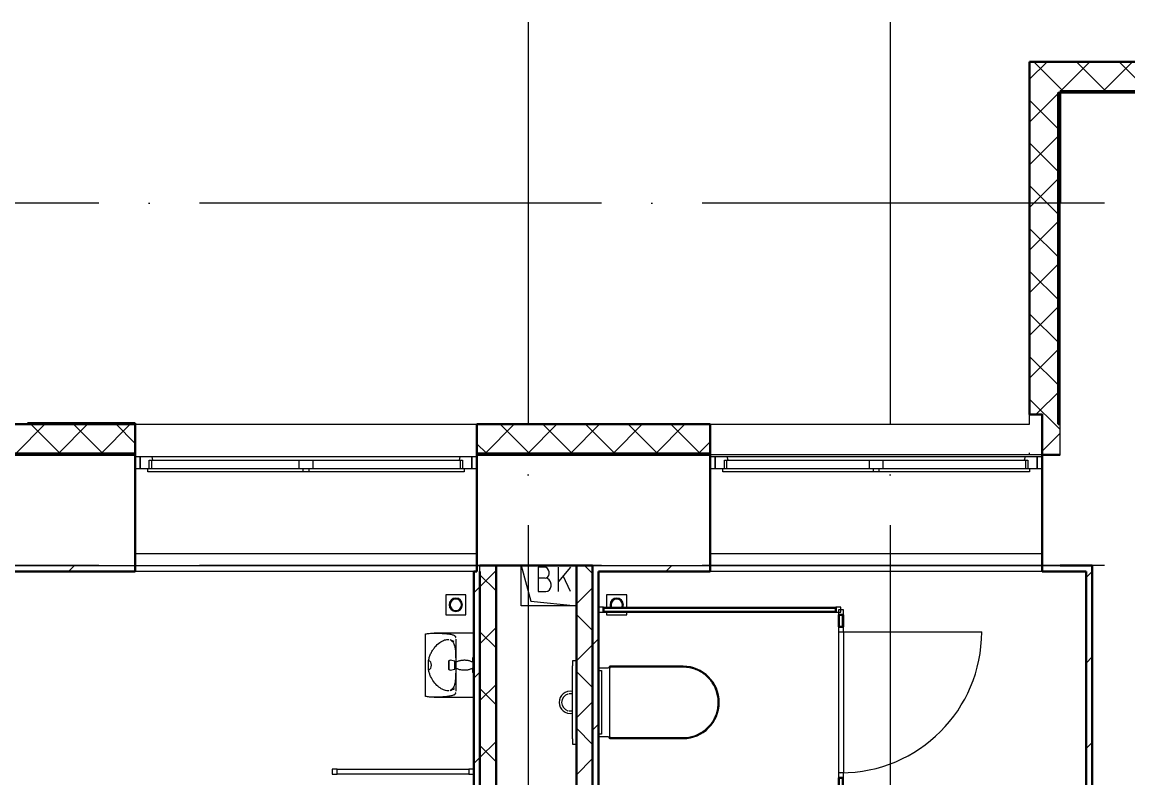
# Model space of a CAD drawing. Header units: millimetres. Extents: x -586848 to 520591, y -385801 to 675781.
# Drawn here: x -37529 to -32031, y -138088 to -134333 of the extents above; entities that cross this region are included whole.
import ezdxf
from ezdxf import colors
from ezdxf.entities.mleader import LeaderData, LeaderLine
from ezdxf.math import Vec2, Vec3

# ---------------------------------------------------------------- set-up
doc = ezdxf.new("R2010")
doc.units = ezdxf.units.MM
doc.linetypes.add('ADSK_Линия сетки', pattern=[25, 20, -2.5, 0, -2.5])
for name, color, linetype, lineweight in [('_ Окна', 7, 'Continuous', 9), ('RC-Выноски', 7, 'Continuous', 0), ('Витраж', 7, 'Continuous', 9), ('Двери', 252, 'Continuous', 9), ('Окна', 252, 'Continuous', 9), ('Оси', 252, 'Continuous', 9), ('Перекрытие', 252, 'Continuous', 18), ('Сантехника', 252, 'Continuous', 9), ('Стены внутренние', 7, 'Continuous', 18), ('Стены наружные', 7, 'Continuous', 18), ('Стены разрез', 7, 'Continuous', 30), ('Стены штриховка', 7, 'Continuous', 9)]:
    doc.layers.add(name, color=color, linetype=linetype, lineweight=lineweight)
doc.styles.add('RubezhCAD', font='', dxfattribs={"oblique": 10})
doc.styles.get('RubezhCAD').set_extended_font_data('GOST type A')

# ---------------------------------------------------------------- blocks, each defined once
blk = doc.blocks.new('1 этаж')
at = {"color": 251, "lineweight": 18, "true_color": 0x636466}
for p, q in [((-48490.8, -5343.7), (-48442.7, -5520.8)), ((-48490.8, -5543.7), (-48490.8, -5343.7)), ((-48375.6, -5352.4), (-48405.6, -5352.4)), ((-48405.6, -5352.4), (-48405.6, -5472.4)), ((-48352.2, -5385.7), (-48352.2, -5375.7)), ((-48245.6, -5352.4), (-48305.6, -5423.9)), ((-48305.6, -5472.4), (-48305.6, -5352.4)), ((-48372.2, -5405.7), (-48405.6, -5405.7)), ((-48342.2, -5445.7), (-48342.2, -5435.7)), ((-48245.6, -5472.4), (-48281.5, -5395.3)), ((-48405.6, -5472.4), (-48368.9, -5472.4)), ((-48215.8, -5543.7), (-48490.8, -5543.7)), ((-48442.7, -5520.8), (-48215.8, -5543.7))]:
    blk.add_line(p, q, dxfattribs=at)
for centre, radius, start, end in [((-48375.6, -5375.7), 23.3, 0, 90), ((-48372.2, -5385.7), 20, 270, 0), ((-48372.2, -5435.7), 30, 0, 90), ((-48368.9, -5445.7), 26.7, 270, 0)]:
    blk.add_arc(centre, radius, start, end, dxfattribs=at)
at = {"layer": '_ Окна', "color": 251, "true_color": 0x636466}
for p, q in [((-50385.8, -4803.7), (-50410.8, -4803.7)), ((-50385.8, -4861.7), (-50385.8, -4803.7)), ((-48710.8, -4803.7), (-48735.8, -4803.7)), ((-48735.8, -4803.7), (-48735.8, -4861.7)), ((-47525.8, -4803.7), (-47550.8, -4803.7)), ((-47525.8, -4861.7), (-47525.8, -4803.7)), ((-45900.8, -4803.7), (-45925.8, -4803.7)), ((-45925.8, -4803.7), (-45925.8, -4861.7)), ((-50410.8, -4861.7), (-50385.8, -4861.7)), ((-48735.8, -4861.7), (-48710.8, -4861.7)), ((-47550.8, -4861.7), (-47525.8, -4861.7)), ((-45925.8, -4861.7), (-45900.8, -4861.7))]:
    blk.add_line(p, q, dxfattribs=at)
at = {"layer": '_ Окна', "color": 251, "lineweight": 18, "true_color": 0x636466}
for p, q in [((-50326.4, -4803.7), (-50385.8, -4803.7)), ((-50385.8, -4803.7), (-50385.8, -4861.7)), ((-50339.8, -4861.7), (-50339.8, -4820.7)), ((-50339.8, -4820.7), (-50327.8, -4820.7)), ((-50321.8, -4820.7), (-50326.4, -4803.7)), ((-48795.2, -4803.7), (-48799.8, -4820.7)), ((-48735.8, -4803.7), (-48795.2, -4803.7)), ((-48793.8, -4820.7), (-48781.8, -4820.7)), ((-48781.8, -4820.7), (-48781.8, -4861.7)), ((-48735.8, -4861.7), (-48735.8, -4803.7)), ((-47466.4, -4803.7), (-47525.8, -4803.7)), ((-47525.8, -4803.7), (-47525.8, -4861.7)), ((-47479.8, -4861.7), (-47479.8, -4820.7)), ((-47479.8, -4820.7), (-47467.8, -4820.7)), ((-47461.8, -4820.7), (-47466.4, -4803.7)), ((-45985.2, -4803.7), (-45989.8, -4820.7)), ((-45925.8, -4803.7), (-45985.2, -4803.7)), ((-45983.8, -4820.7), (-45971.8, -4820.7)), ((-45971.8, -4820.7), (-45971.8, -4861.7)), ((-45925.8, -4861.7), (-45925.8, -4803.7)), ((-50385.8, -4861.7), (-50347.8, -4861.7)), ((-48773.8, -4861.7), (-48735.8, -4861.7)), ((-47525.8, -4861.7), (-47487.8, -4861.7)), ((-45963.8, -4861.7), (-45925.8, -4861.7))]:
    blk.add_line(p, q, dxfattribs=at)
at = {"layer": 'Витраж', "color": 251, "lineweight": 18, "true_color": 0x636466, "extrusion": (0, 0, -1)}
for p, q in [((-48080.8, -5551.2), (-48105.8, -5551.2)), ((-48105.8, -5551.2), (-48105.8, -5576.2)), ((-48080.8, -5576.2), (-48080.8, -5551.2)), ((-48105.8, -5576.2), (-48080.8, -5576.2)), ((-46888.3, -5563.7), (-46913.3, -5563.7)), ((-46913.3, -5563.7), (-46913.3, -5588.7)), ((-46913.3, -5588.7), (-46888.3, -5588.7)), ((-46888.3, -5588.7), (-46888.3, -5563.7)), ((-46888.3, -5648.7), (-46913.3, -5648.7)), ((-46913.3, -5648.7), (-46913.3, -5673.7)), ((-46888.3, -5673.7), (-46888.3, -5648.7)), ((-46913.3, -5673.7), (-46888.3, -5673.7)), ((-46888.3, -6373.7), (-46913.3, -6373.7)), ((-46913.3, -6373.7), (-46913.3, -6398.7)), ((-46888.3, -6398.7), (-46888.3, -6373.7)), ((-46913.3, -6398.7), (-46888.3, -6398.7))]:
    blk.add_line(p, q, dxfattribs=at)
at = {"layer": 'Витраж', "color": 251, "true_color": 0x636466}
for p, q in [((-48080.8, -5551.2), (-46925.8, -5551.2)), ((-48080.8, -5576.2), (-46925.8, -5576.2)), ((-46913.3, -5588.7), (-46913.3, -5648.7)), ((-46888.3, -5588.7), (-46888.3, -5648.7)), ((-46913.3, -5673.7), (-46913.3, -6373.7)), ((-46888.3, -5673.7), (-46888.3, -6373.7)), ((-49405.8, -6381.2), (-49405.8, -6356.2)), ((-49405.8, -6356.2), (-48750.8, -6356.2)), ((-48750.8, -6356.2), (-48750.8, -6381.2)), ((-48725.8, -6356.2), (-48750.8, -6356.2)), ((-48750.8, -6356.2), (-48750.8, -6381.2)), ((-48750.8, -6381.2), (-49405.8, -6381.2)), ((-48750.8, -6381.2), (-48725.8, -6381.2))]:
    blk.add_line(p, q, dxfattribs=at)
at = {"layer": 'Витраж', "color": 251, "lineweight": 18, "true_color": 0x636466}
for p, q in [((-46900.8, -5551.2), (-46925.8, -5551.2)), ((-46925.8, -5551.2), (-46925.8, -5576.2)), ((-46900.8, -5576.2), (-46900.8, -5551.2)), ((-46925.8, -5576.2), (-46900.8, -5576.2))]:
    blk.add_line(p, q, dxfattribs=at)
at = {"layer": 'Витраж', "color": 251, "true_color": 0x636466, "extrusion": (0, 0, -1)}
for p, q in [((-49430.8, -6356.2), (-49430.8, -6381.2)), ((-49405.8, -6356.2), (-49430.8, -6356.2)), ((-49405.8, -6381.2), (-49405.8, -6356.2)), ((-49430.8, -6381.2), (-49405.8, -6381.2))]:
    blk.add_line(p, q, dxfattribs=at)
at = {"layer": 'Двери', "color": 251, "true_color": 0x636466}
blk.add_line((-46888.3, -5673.7), (-46200.8, -5673.7), dxfattribs=at)
blk.add_arc((-46900.8, -5673.7), 700, 270, 0, dxfattribs=at)
at = {"layer": 'Окна', "color": 251, "true_color": 0x636466}
for p, q in [((-50327.8, -4820.7), (-49595.8, -4820.7)), ((-50327.8, -4861.7), (-50327.8, -4820.7)), ((-48795.2, -4803.7), (-50326.4, -4803.7)), ((-49595.8, -4820.7), (-49525.8, -4820.7)), ((-49595.8, -4820.7), (-49595.8, -4861.7)), ((-49525.8, -4820.7), (-48793.8, -4820.7)), ((-49525.8, -4861.7), (-49525.8, -4820.7)), ((-48793.8, -4820.7), (-48793.8, -4861.7)), ((-47467.8, -4820.7), (-46760.8, -4820.7)), ((-47467.8, -4861.7), (-47467.8, -4820.7)), ((-45985.2, -4803.7), (-47466.4, -4803.7)), ((-46760.8, -4820.7), (-46690.8, -4820.7)), ((-46760.8, -4820.7), (-46760.8, -4861.7)), ((-46690.8, -4820.7), (-45983.8, -4820.7)), ((-46690.8, -4861.7), (-46690.8, -4820.7)), ((-45983.8, -4820.7), (-45983.8, -4861.7)), ((-50347.8, -4861.7), (-49575.8, -4861.7)), ((-50347.8, -4878.7), (-50347.8, -4861.7)), ((-49575.8, -4878.7), (-50347.8, -4878.7)), ((-49575.8, -4861.7), (-49546.1, -4861.7)), ((-49575.8, -4861.7), (-49575.8, -4878.7)), ((-49546.1, -4878.7), (-49575.8, -4878.7)), ((-49545.8, -4861.7), (-48773.8, -4861.7)), ((-49545.8, -4878.7), (-49545.8, -4861.7)), ((-48773.8, -4878.7), (-49545.8, -4878.7)), ((-48773.8, -4861.7), (-48773.8, -4878.7)), ((-47487.8, -4861.7), (-46740.8, -4861.7)), ((-47487.8, -4878.7), (-47487.8, -4861.7)), ((-46740.8, -4878.7), (-47487.8, -4878.7)), ((-46740.8, -4861.7), (-46710.8, -4861.7)), ((-46740.8, -4861.7), (-46740.8, -4878.7)), ((-46710.8, -4878.7), (-46740.8, -4878.7)), ((-46710.8, -4861.7), (-45963.8, -4861.7)), ((-46710.8, -4878.7), (-46710.8, -4861.7)), ((-45963.8, -4878.7), (-46710.8, -4878.7)), ((-45963.8, -4861.7), (-45963.8, -4878.7))]:
    blk.add_line(p, q, dxfattribs=at)
at = {"layer": 'Оси', "color": 251, "linetype": 'ADSK_Линия сетки', "ltscale": 100, "true_color": 0x636466}
for p, q in [((-48455.8, -2643.7), (-48455.8, -33769.9)), ((-46655.8, -2643.7), (-46655.8, -33769.9)), ((4411.5, -3543.7), (-72528.1, -3543.7)), ((4411.5, -5343.7), (-72528.1, -5343.7))]:
    blk.add_line(p, q, dxfattribs=at)
at = {"layer": 'Перекрытие', "color": 251, "ltscale": 100, "true_color": 0x636466}
for p, q in [((-48490.8, -5543.7), (-48490.8, -5343.7)), ((-48215.8, -5543.7), (-48490.8, -5543.7))]:
    blk.add_line(p, q, dxfattribs=at)
at = {"layer": 'Сантехника', "color": 251, "true_color": 0x636466}
for p, q in [((-48865.8, -5488.7), (-48865.8, -5588.7)), ((-48765.8, -5488.7), (-48865.8, -5488.7)), ((-48765.8, -5588.7), (-48765.8, -5488.7)), ((-47965.8, -5488.7), (-48065.8, -5488.7)), ((-48065.8, -5488.7), (-48065.8, -5551.2)), ((-47965.8, -5551.2), (-47965.8, -5488.7)), ((-48865.8, -5588.7), (-48765.8, -5588.7)), ((-48065.8, -5576.2), (-48065.8, -5588.7)), ((-48065.8, -5588.7), (-47965.8, -5588.7)), ((-47965.8, -5588.7), (-47965.8, -5576.2)), ((-48965.8, -5994.2), (-48965.8, -5683.2)), ((-48725.8, -5679.3), (-48922.9, -5679.3)), ((-48816, -5728.7), (-48816, -5830.1)), ((-48951, -5838.7), (-48951, -5815.2)), ((-48820.8, -5818.7), (-48844.5, -5814.6)), ((-48820.8, -5838.7), (-48820.8, -5818.7)), ((-48816.2, -5814.9), (-48816.2, -5830.1)), ((-48815.8, -5823.7), (-48815.8, -5838.7)), ((-48951, -5862.3), (-48951, -5838.7)), ((-48844.5, -5862.9), (-48820.8, -5858.7)), ((-48815.8, -5828.7), (-48820.8, -5828.7)), ((-48820.8, -5858.7), (-48820.8, -5838.7)), ((-48820.8, -5848.7), (-48815.8, -5848.7)), ((-48816.2, -5847.4), (-48816.2, -5862.6)), ((-48816, -5847.4), (-48816, -5948.7)), ((-48815.8, -5838.7), (-48815.8, -5853.7)), ((-48055.8, -5853.7), (-48105.8, -5853.7)), ((-48105.8, -5865.5), (-48090.8, -5865.5)), ((-48090.8, -5865.5), (-48090.8, -6181.9)), ((-48050.8, -5853.7), (-48050.8, -6193.7)), ((-47685.8, -5843.7), (-48045.8, -5843.7)), ((-47685.8, -5848.7), (-48045.8, -5848.7)), ((-48922.9, -5998.2), (-48725.8, -5998.2)), ((-48090.8, -6181.9), (-48105.8, -6181.9)), ((-48105.8, -6193.7), (-48055.8, -6193.7)), ((-48045.8, -6198.7), (-47685.8, -6198.7)), ((-48045.8, -6203.7), (-47685.8, -6203.7))]:
    blk.add_line(p, q, dxfattribs=at)
at = {"layer": 'Сантехника', "color": 251, "lineweight": 9, "true_color": 0x636466}
for p, q in [((-48215.8, -5817), (-48235.8, -5817)), ((-48235.8, -5817), (-48235.8, -5842)), ((-48235.8, -6205.5), (-48235.8, -5842)), ((-48235.8, -6205.5), (-48235.8, -6230.5)), ((-48235.8, -6230.5), (-48215.8, -6230.5))]:
    blk.add_line(p, q, dxfattribs=at)
at = {"layer": 'Сантехника', "color": 251, "true_color": 0x636466, "flags": 128}
for points in [[(-48824.4, -5721.9), (-48829.6, -5719.1), (-48835, -5716.5), (-48840.5, -5714.2), (-48844.5, -5712.6)], [(-48850.3, -5819.5), (-48850.3, -5819.3), (-48850.3, -5819.1), (-48850.3, -5818.9), (-48850.3, -5818.7), (-48850.2, -5818.5), (-48850.2, -5818.3), (-48850.2, -5818.1), (-48850.1, -5817.9), (-48850, -5817.7), (-48850, -5817.5), (-48849.9, -5817.4), (-48849.8, -5817.2), (-48849.7, -5817), (-48849.6, -5816.8), (-48849.5, -5816.7), (-48849.4, -5816.5), (-48849.2, -5816.3), (-48849.1, -5816.2), (-48849, -5816), (-48848.8, -5815.9), (-48848.7, -5815.8), (-48848.5, -5815.6), (-48848.4, -5815.5), (-48848.2, -5815.4), (-48848, -5815.3), (-48847.9, -5815.2), (-48847.7, -5815.1), (-48847.5, -5815), (-48847.3, -5814.9), (-48847.2, -5814.8), (-48847, -5814.8), (-48846.8, -5814.7), (-48846.6, -5814.6), (-48846.4, -5814.6), (-48846.2, -5814.6), (-48846, -5814.5), (-48845.8, -5814.5), (-48845.6, -5814.5), (-48845.4, -5814.5), (-48845.2, -5814.5), (-48845, -5814.5), (-48844.8, -5814.5), (-48844.6, -5814.5), (-48844.5, -5814.6)], [(-48850.3, -5838.7), (-48850.3, -5838), (-48850.3, -5837.2), (-48850.3, -5836.4), (-48850.3, -5835.7), (-48850.3, -5834.9), (-48850.3, -5834.2), (-48850.3, -5833.4), (-48850.3, -5832.7), (-48850.3, -5831.9), (-48850.3, -5831.2), (-48850.3, -5830.5), (-48850.3, -5829.8), (-48850.3, -5829.2), (-48850.3, -5828.5), (-48850.3, -5827.9), (-48850.3, -5827.2), (-48850.3, -5826.6), (-48850.3, -5826), (-48850.3, -5825.5), (-48850.3, -5824.9), (-48850.3, -5824.4), (-48850.3, -5823.9), (-48850.3, -5823.4), (-48850.3, -5823), (-48850.3, -5822.5), (-48850.3, -5822.1), (-48850.3, -5821.8), (-48850.3, -5821.4), (-48850.3, -5821.1), (-48850.3, -5820.8), (-48850.3, -5820.5), (-48850.3, -5820.3), (-48850.3, -5820.1), (-48850.3, -5819.9), (-48850.3, -5819.8), (-48850.3, -5819.6), (-48850.3, -5819.6), (-48850.3, -5819.5), (-48850.3, -5819.5)], [(-48850.3, -5819.5), (-48850.3, -5819.5), (-48850.3, -5819.5), (-48850.3, -5819.6), (-48850.3, -5819.7), (-48850.3, -5819.9), (-48850.3, -5820), (-48850.3, -5820.2), (-48850.3, -5820.5), (-48850.3, -5820.7), (-48850.3, -5821), (-48850.3, -5821.3), (-48850.3, -5821.7), (-48850.3, -5822), (-48850.3, -5822.4), (-48850.3, -5822.8), (-48850.3, -5823.3), (-48850.3, -5823.8), (-48850.3, -5824.3), (-48850.3, -5824.8), (-48850.3, -5825.3), (-48850.3, -5825.9), (-48850.3, -5826.5), (-48850.3, -5827.1), (-48850.3, -5827.7), (-48850.3, -5828.3), (-48850.3, -5829), (-48850.3, -5829.7), (-48850.3, -5830.3), (-48850.3, -5831), (-48850.3, -5831.8), (-48850.3, -5832.5), (-48850.3, -5833.2), (-48850.3, -5834), (-48850.3, -5834.7), (-48850.3, -5835.5), (-48850.3, -5836.2), (-48850.3, -5837), (-48850.3, -5837.8), (-48850.3, -5838.5), (-48850.3, -5838.7)], [(-48815.8, -5823.7), (-48812.6, -5822.1), (-48809.3, -5820.6), (-48806, -5819.2), (-48802.6, -5818), (-48799.2, -5816.9), (-48795.7, -5815.9), (-48792.2, -5815.1), (-48788.7, -5814.4), (-48785.1, -5813.8), (-48781.6, -5813.4), (-48778, -5813.2), (-48774.4, -5813.1), (-48770.8, -5813.1), (-48767.2, -5813.3), (-48763.6, -5813.6), (-48760, -5814.1), (-48756.5, -5814.7), (-48752.9, -5815.4), (-48749.5, -5816.3), (-48746, -5817.3), (-48742.6, -5818.5), (-48739.2, -5819.8), (-48735.9, -5821.2), (-48732.7, -5822.7), (-48730.8, -5823.7)], [(-48730.8, -5803.7), (-48730.8, -5803.5), (-48730.8, -5803.3), (-48730.8, -5803.1), (-48730.7, -5802.9), (-48730.7, -5802.7), (-48730.7, -5802.5), (-48730.6, -5802.3), (-48730.5, -5802.2), (-48730.5, -5802), (-48730.4, -5801.8), (-48730.3, -5801.6), (-48730.2, -5801.4), (-48730.1, -5801.2), (-48730, -5801.1), (-48729.9, -5800.9), (-48729.8, -5800.7), (-48729.7, -5800.6), (-48729.6, -5800.4), (-48729.4, -5800.3), (-48729.3, -5800.1), (-48729.1, -5800), (-48729, -5799.9), (-48728.8, -5799.8), (-48728.7, -5799.6), (-48728.5, -5799.5), (-48728.3, -5799.4), (-48728.2, -5799.3), (-48728, -5799.2), (-48727.8, -5799.1), (-48727.6, -5799.1), (-48727.4, -5799), (-48727.2, -5798.9), (-48727, -5798.9), (-48726.8, -5798.8), (-48726.7, -5798.8), (-48726.5, -5798.8), (-48726.3, -5798.8), (-48726.1, -5798.7), (-48725.9, -5798.7), (-48725.8, -5798.7)], [(-48730.8, -5822.6), (-48730.8, -5821.3), (-48730.8, -5820.1), (-48730.8, -5819), (-48730.8, -5817.8), (-48730.8, -5816.7), (-48730.8, -5815.7), (-48730.8, -5814.6), (-48730.8, -5813.6), (-48730.8, -5812.7), (-48730.8, -5811.8), (-48730.8, -5810.9), (-48730.8, -5810.1), (-48730.8, -5809.3), (-48730.8, -5808.5), (-48730.8, -5807.9), (-48730.8, -5807.2), (-48730.8, -5806.6), (-48730.8, -5806.1), (-48730.8, -5805.6), (-48730.8, -5805.2), (-48730.8, -5804.8), (-48730.8, -5804.5), (-48730.8, -5804.2), (-48730.8, -5804), (-48730.8, -5803.9), (-48730.8, -5803.8), (-48730.8, -5803.7)], [(-48730.8, -5803.7), (-48730.8, -5803.8), (-48730.8, -5803.8), (-48730.8, -5804), (-48730.8, -5804.2), (-48730.8, -5804.4), (-48730.8, -5804.7), (-48730.8, -5805.1), (-48730.8, -5805.5), (-48730.8, -5806), (-48730.8, -5806.5), (-48730.8, -5807.1), (-48730.8, -5807.7), (-48730.8, -5808.4), (-48730.8, -5809.1), (-48730.8, -5809.8), (-48730.8, -5810.7), (-48730.8, -5811.5), (-48730.8, -5812.4), (-48730.8, -5813.4), (-48730.8, -5814.3), (-48730.8, -5815.4), (-48730.8, -5816.4), (-48730.8, -5817.5), (-48730.8, -5818.7), (-48730.8, -5819.8), (-48730.8, -5821), (-48730.8, -5822.2), (-48730.8, -5823.5), (-48730.8, -5824.8), (-48730.8, -5826), (-48730.8, -5827.4), (-48730.8, -5828.7), (-48730.8, -5830), (-48730.8, -5831.4), (-48730.8, -5832.8), (-48730.8, -5834.2), (-48730.8, -5835.6), (-48730.8, -5837), (-48730.8, -5838.4), (-48730.8, -5838.7)], [(-48850.3, -5838.7), (-48850.3, -5839.5), (-48850.3, -5840.3), (-48850.3, -5841), (-48850.3, -5841.8), (-48850.3, -5842.6), (-48850.3, -5843.3), (-48850.3, -5844.1), (-48850.3, -5844.8), (-48850.3, -5845.5), (-48850.3, -5846.2), (-48850.3, -5846.9), (-48850.3, -5847.6), (-48850.3, -5848.3), (-48850.3, -5849), (-48850.3, -5849.6), (-48850.3, -5850.2), (-48850.3, -5850.8), (-48850.3, -5851.4), (-48850.3, -5852), (-48850.3, -5852.5), (-48850.3, -5853.1), (-48850.3, -5853.6), (-48850.3, -5854), (-48850.3, -5854.5), (-48850.3, -5854.9), (-48850.3, -5855.3), (-48850.3, -5855.7), (-48850.3, -5856.1), (-48850.3, -5856.4), (-48850.3, -5856.7), (-48850.3, -5856.9), (-48850.3, -5857.2), (-48850.3, -5857.4), (-48850.3, -5857.6), (-48850.3, -5857.7), (-48850.3, -5857.8), (-48850.3, -5857.9), (-48850.3, -5858), (-48850.3, -5858)], [(-48850.3, -5858), (-48850.3, -5858), (-48850.3, -5857.9), (-48850.3, -5857.8), (-48850.3, -5857.7), (-48850.3, -5857.6), (-48850.3, -5857.4), (-48850.3, -5857.2), (-48850.3, -5857), (-48850.3, -5856.7), (-48850.3, -5856.5), (-48850.3, -5856.1), (-48850.3, -5855.8), (-48850.3, -5855.4), (-48850.3, -5855), (-48850.3, -5854.6), (-48850.3, -5854.2), (-48850.3, -5853.7), (-48850.3, -5853.2), (-48850.3, -5852.7), (-48850.3, -5852.1), (-48850.3, -5851.6), (-48850.3, -5851), (-48850.3, -5850.4), (-48850.3, -5849.8), (-48850.3, -5849.1), (-48850.3, -5848.5), (-48850.3, -5847.8), (-48850.3, -5847.1), (-48850.3, -5846.4), (-48850.3, -5845.7), (-48850.3, -5845), (-48850.3, -5844.3), (-48850.3, -5843.5), (-48850.3, -5842.8), (-48850.3, -5842), (-48850.3, -5841.2), (-48850.3, -5840.5), (-48850.3, -5839.7), (-48850.3, -5838.9), (-48850.3, -5838.7)], [(-48844.5, -5862.9), (-48844.7, -5862.9), (-48844.9, -5863), (-48845.1, -5863), (-48845.3, -5863), (-48845.5, -5863), (-48845.7, -5863), (-48845.9, -5863), (-48846.1, -5862.9), (-48846.3, -5862.9), (-48846.5, -5862.9), (-48846.7, -5862.8), (-48846.8, -5862.8), (-48847, -5862.7), (-48847.2, -5862.6), (-48847.4, -5862.5), (-48847.6, -5862.4), (-48847.8, -5862.4), (-48847.9, -5862.3), (-48848.1, -5862.1), (-48848.3, -5862), (-48848.4, -5861.9), (-48848.6, -5861.8), (-48848.7, -5861.7), (-48848.9, -5861.5), (-48849, -5861.4), (-48849.2, -5861.2), (-48849.3, -5861.1), (-48849.4, -5860.9), (-48849.5, -5860.7), (-48849.6, -5860.6), (-48849.7, -5860.4), (-48849.8, -5860.2), (-48849.9, -5860), (-48850, -5859.9), (-48850.1, -5859.7), (-48850.1, -5859.5), (-48850.2, -5859.3), (-48850.2, -5859.1), (-48850.3, -5858.9), (-48850.3, -5858.7), (-48850.3, -5858.5), (-48850.3, -5858.3), (-48850.3, -5858.1), (-48850.3, -5858)], [(-48730.8, -5853.7), (-48734, -5855.4), (-48737.3, -5856.9), (-48740.6, -5858.2), (-48744, -5859.5), (-48747.4, -5860.6), (-48750.9, -5861.6), (-48754.4, -5862.4), (-48757.9, -5863.1), (-48761.5, -5863.6), (-48765.1, -5864), (-48768.6, -5864.3), (-48772.2, -5864.4), (-48775.8, -5864.4), (-48779.4, -5864.2), (-48783, -5863.9), (-48786.6, -5863.4), (-48790.1, -5862.8), (-48793.7, -5862.1), (-48797.2, -5861.2), (-48800.6, -5860.2), (-48804, -5859), (-48807.4, -5857.7), (-48810.7, -5856.3), (-48813.9, -5854.7), (-48815.8, -5853.7)], [(-48730.8, -5838.7), (-48730.8, -5840.1), (-48730.8, -5841.5), (-48730.8, -5842.9), (-48730.8, -5844.3), (-48730.8, -5845.7), (-48730.8, -5847.1), (-48730.8, -5848.4), (-48730.8, -5849.7), (-48730.8, -5851.1), (-48730.8, -5852.4), (-48730.8, -5853.6), (-48730.8, -5854.9), (-48730.8, -5856.1), (-48730.8, -5857.3), (-48730.8, -5858.5), (-48730.8, -5859.6), (-48730.8, -5860.7), (-48730.8, -5861.8), (-48730.8, -5862.8), (-48730.8, -5863.8), (-48730.8, -5864.8), (-48730.8, -5865.7), (-48730.8, -5866.6), (-48730.8, -5867.4), (-48730.8, -5868.2), (-48730.8, -5868.9), (-48730.8, -5869.6), (-48730.8, -5870.2), (-48730.8, -5870.8), (-48730.8, -5871.4), (-48730.8, -5871.8), (-48730.8, -5872.3), (-48730.8, -5872.6), (-48730.8, -5873), (-48730.8, -5873.2), (-48730.8, -5873.4), (-48730.8, -5873.6), (-48730.8, -5873.7), (-48730.8, -5873.7)], [(-48730.8, -5873.7), (-48730.8, -5873.7), (-48730.8, -5873.6), (-48730.8, -5873.5), (-48730.8, -5873.3), (-48730.8, -5873), (-48730.8, -5872.7), (-48730.8, -5872.4), (-48730.8, -5872), (-48730.8, -5871.5), (-48730.8, -5871), (-48730.8, -5870.4), (-48730.8, -5869.8), (-48730.8, -5869.1), (-48730.8, -5868.4), (-48730.8, -5867.6), (-48730.8, -5866.8), (-48730.8, -5865.9), (-48730.8, -5865), (-48730.8, -5864.1), (-48730.8, -5863.1), (-48730.8, -5862.1), (-48730.8, -5861), (-48730.8, -5859.9), (-48730.8, -5858.8), (-48730.8, -5857.6), (-48730.8, -5856.4), (-48730.8, -5855.2), (-48730.8, -5854)], [(-48725.8, -5878.7), (-48726, -5878.7), (-48726.2, -5878.7), (-48726.4, -5878.7), (-48726.6, -5878.7), (-48726.8, -5878.6), (-48727, -5878.6), (-48727.2, -5878.5), (-48727.4, -5878.5), (-48727.6, -5878.4), (-48727.7, -5878.3), (-48727.9, -5878.3), (-48728.1, -5878.2), (-48728.3, -5878.1), (-48728.5, -5878), (-48728.6, -5877.9), (-48728.8, -5877.7), (-48728.9, -5877.6), (-48729.1, -5877.5), (-48729.2, -5877.4), (-48729.4, -5877.2), (-48729.5, -5877.1), (-48729.7, -5876.9), (-48729.8, -5876.8), (-48729.9, -5876.6), (-48730, -5876.4), (-48730.1, -5876.3), (-48730.2, -5876.1), (-48730.3, -5875.9), (-48730.4, -5875.7), (-48730.5, -5875.5), (-48730.5, -5875.4), (-48730.6, -5875.2), (-48730.6, -5875), (-48730.7, -5874.8), (-48730.7, -5874.6), (-48730.8, -5874.4), (-48730.8, -5874.2), (-48730.8, -5874), (-48730.8, -5873.8), (-48730.8, -5873.7)], [(-48045.8, -5848.7), (-48046, -5848.7), (-48046.2, -5848.7), (-48046.4, -5848.8), (-48046.6, -5848.8), (-48046.8, -5848.8), (-48047, -5848.9), (-48047.2, -5848.9), (-48047.4, -5849), (-48047.6, -5849.1), (-48047.7, -5849.1), (-48047.9, -5849.2), (-48048.1, -5849.3), (-48048.3, -5849.4), (-48048.5, -5849.5), (-48048.6, -5849.6), (-48048.8, -5849.7), (-48048.9, -5849.8), (-48049.1, -5850), (-48049.2, -5850.1), (-48049.4, -5850.2), (-48049.5, -5850.4), (-48049.7, -5850.5), (-48049.8, -5850.7), (-48049.9, -5850.9), (-48050, -5851), (-48050.1, -5851.2), (-48050.2, -5851.4), (-48050.3, -5851.6), (-48050.4, -5851.7), (-48050.5, -5851.9), (-48050.5, -5852.1), (-48050.6, -5852.3), (-48050.6, -5852.5), (-48050.7, -5852.7), (-48050.7, -5852.9), (-48050.8, -5853.1), (-48050.8, -5853.3), (-48050.8, -5853.5), (-48050.8, -5853.7), (-48050.8, -5853.7)], [(-47685.8, -6198.7), (-47678.8, -6198.6), (-47671.8, -6198.2), (-47664.9, -6197.5), (-47657.9, -6196.5), (-47651, -6195.2), (-47644.2, -6193.7), (-47637.4, -6191.9), (-47630.8, -6189.8), (-47624.2, -6187.5), (-47617.7, -6184.9), (-47611.3, -6182.1), (-47605, -6179), (-47598.8, -6175.6), (-47592.8, -6172), (-47587, -6168.2), (-47581.3, -6164.1), (-47575.8, -6159.8), (-47570.4, -6155.3), (-47565.2, -6150.6), (-47560.3, -6145.7), (-47555.5, -6140.5), (-47550.9, -6135.2), (-47546.6, -6129.7), (-47542.4, -6124.1), (-47538.5, -6118.3), (-47534.9, -6112.3), (-47531.5, -6106.2), (-47528.3, -6100), (-47525.4, -6093.6), (-47522.7, -6087.1), (-47520.3, -6080.6), (-47518.1, -6073.9), (-47516.3, -6067.2), (-47514.7, -6060.3), (-47513.3, -6053.5), (-47512.3, -6046.6), (-47511.5, -6039.6), (-47511, -6032.6), (-47510.8, -6025.6), (-47510.9, -6018.6), (-47511.2, -6011.6), (-47511.8, -6004.7), (-47512.7, -5997.7), (-47513.9, -5990.8), (-47515.4, -5984), (-47517.1, -5977.2), (-47519.1, -5970.5), (-47521.4, -5963.9), (-47523.9, -5957.3), (-47526.7, -5950.9), (-47529.7, -5944.6), (-47533, -5938.4), (-47536.5, -5932.4), (-47540.3, -5926.5), (-47544.3, -5920.7), (-47548.5, -5915.2), (-47553, -5909.8), (-47557.7, -5904.5), (-47562.5, -5899.5), (-47567.6, -5894.7), (-47572.9, -5890.1), (-47578.3, -5885.7), (-47583.9, -5881.5), (-47589.7, -5877.5), (-47595.6, -5873.8), (-47601.7, -5870.3), (-47607.9, -5867), (-47614.2, -5864.1), (-47620.6, -5861.3), (-47627.2, -5858.8), (-47633.8, -5856.6), (-47640.5, -5854.7), (-47647.3, -5853), (-47654.2, -5851.6), (-47661.1, -5850.5), (-47668.1, -5849.6), (-47675, -5849.1), (-47682, -5848.8), (-47685.8, -5848.7)], [(-48844.5, -5964.8), (-48838.9, -5962.6), (-48833.4, -5960.2), (-48828.1, -5957.6), (-48823, -5954.8)], [(-48050.8, -6193.7), (-48050.8, -6193.9), (-48050.8, -6194.1), (-48050.8, -6194.3), (-48050.7, -6194.5), (-48050.7, -6194.7), (-48050.7, -6194.9), (-48050.6, -6195.1), (-48050.5, -6195.3), (-48050.5, -6195.5), (-48050.4, -6195.7), (-48050.3, -6195.9), (-48050.2, -6196), (-48050.1, -6196.2), (-48050, -6196.4), (-48049.9, -6196.6), (-48049.8, -6196.7), (-48049.7, -6196.9), (-48049.6, -6197), (-48049.4, -6197.2), (-48049.3, -6197.3), (-48049.1, -6197.5), (-48049, -6197.6), (-48048.8, -6197.7), (-48048.7, -6197.8), (-48048.5, -6197.9), (-48048.3, -6198), (-48048.2, -6198.1), (-48048, -6198.2), (-48047.8, -6198.3), (-48047.6, -6198.4), (-48047.4, -6198.5), (-48047.2, -6198.5), (-48047, -6198.6), (-48046.8, -6198.6), (-48046.7, -6198.7), (-48046.5, -6198.7), (-48046.3, -6198.7), (-48046.1, -6198.7), (-48045.9, -6198.7), (-48045.8, -6198.7)]]:
    blk.add_lwpolyline(points, dxfattribs=at)
at = {"layer": 'Сантехника', "color": 251, "lineweight": 9, "true_color": 0x636466, "flags": 128}
for points in [[(-48236.9, -5981), (-48238.1, -5981), (-48239.1, -5981), (-48240.1, -5981), (-48241.1, -5981), (-48241.9, -5981), (-48242.8, -5981), (-48243.5, -5981), (-48244.2, -5981), (-48244.8, -5981), (-48245.4, -5981), (-48245.8, -5981), (-48246.3, -5981), (-48246.6, -5981), (-48246.9, -5981), (-48247.1, -5981), (-48247.2, -5981), (-48247.2, -5981), (-48247.2, -5981)], [(-48247.2, -6066.4), (-48247.2, -6066.4), (-48247.1, -6066.4), (-48246.9, -6066.4), (-48246.7, -6066.4), (-48246.4, -6066.4), (-48246, -6066.4), (-48245.5, -6066.4), (-48245, -6066.4), (-48244.4, -6066.4), (-48243.7, -6066.4), (-48243, -6066.4), (-48242.2, -6066.4), (-48241.3, -6066.4), (-48240.4, -6066.4), (-48239.4, -6066.4), (-48238.3, -6066.4), (-48237.2, -6066.4), (-48236.1, -6066.4)]]:
    blk.add_lwpolyline(points, dxfattribs=at)
at = {"layer": 'Сантехника', "color": 251, "true_color": 0x636466}
for centre, radius, start, end in [((-48815.8, -5538.7), 33.3, 0, 180), ((-48815.8, -5538.7), 33.3, 180, 0), ((-48815.8, -5538.7), 28.3, 0, 180), ((-48815.8, -5538.7), 28.3, 180, 0), ((-48015.8, -5538.7), 33.3, 0, 180), ((-48015.8, -5538.7), 33.3, 180, 202.2258), ((-48015.8, -5538.7), 28.3, 0, 180), ((-48015.8, -5538.7), 28.3, 180, 206.3415), ((-48015.8, -5538.7), 28.3, 333.6585, 0), ((-48015.8, -5538.7), 33.3, 337.7742, 0), ((-48045.8, -5853.7), 10, 90, 180), ((-48045.8, -5853.7), 5, 150, 180), ((-48045.8, -5853.7), 5, 150, 180), ((-48045.8, -5853.7), 5, 150, 180), ((-48045.8, -5853.7), 5, 90, 120), ((-48045.8, -5853.7), 5, 90, 120), ((-48045.8, -5853.7), 5, 105, 120), ((-47685.8, -6023.7), 180, 270, 90), ((-47685.8, -6023.7), 175, 89.0922, 90), ((-47685.8, -6023.7), 175, 89.0922, 90), ((-48045.8, -6193.7), 10, 180, 270), ((-48045.8, -6193.7), 5, 180, 210), ((-48045.8, -6193.7), 5, 180, 210), ((-48045.8, -6193.7), 5, 180, 210), ((-48045.8, -6193.7), 5, 240, 270), ((-48045.8, -6193.7), 5, 240, 270), ((-48045.8, -6193.7), 5, 240, 255), ((-47685.8, -6023.7), 175, 270, 270.9078), ((-47685.8, -6023.7), 175, 270, 270.9078)]:
    blk.add_arc(centre, radius, start, end, dxfattribs=at)
at = {"layer": 'Сантехника', "color": 251, "lineweight": 9, "true_color": 0x636466}
for radius, start, end in [(55, 77.9742, 180), (42.7, 105, 180), (42.7, 90, 99.1301), (42.7, 90, 92.0828), (42.7, 85.8024, 87.6527), (55, 180, 282.0258), (42.7, 180, 255), (42.7, 260.5014, 272.7572), (42.7, 267.4662, 270)]:
    blk.add_arc((-48247.2, -6023.7), radius, start, end, dxfattribs=at)
at = {"layer": 'Сантехника', "color": 251, "true_color": 0x636466}
for major_axis, start_param, end_param in [((0, 25), 4.712389, 5.943447), ((0, -25), 0.339739, 1.570796)]:
    blk.add_ellipse((-48958.1, -5838.7), major_axis=major_axis, ratio=0.859293, start_param=start_param, end_param=end_param, dxfattribs=at)
for points, knots in [([(-48965.8, -5683.2), (-48960.1, -5682.2), (-48949, -5680.5), (-48935.6, -5679.5), (-48925.4, -5679.2), (-48917.9, -5679.3), (-48910.5, -5679.5), (-48903.4, -5679.7), (-48896.4, -5680), (-48887.5, -5680.5), (-48877, -5681.1), (-48865.5, -5682), (-48854.6, -5683.1), (-48844.5, -5684.5), (-48835.5, -5686.4), (-48828.2, -5688.7), (-48823.4, -5691.3), (-48820.9, -5693.4), (-48819.6, -5694.8), (-48818.8, -5695.9), (-48818.1, -5697), (-48817.4, -5698.1), (-48817, -5699.2), (-48816.7, -5700), (-48816.6, -5700.6), (-48816.5, -5700.8), (-48816.5, -5701)], [-1, -1, -1, -1, -0.9416667, -0.8833333, -0.8541667, -0.825, -0.7958333, -0.7666667, -0.7375, -0.7083333, -0.65, -0.5916667, -0.5333333, -0.4666667, -0.4, -0.3333333, -0.2666667, -0.2333333, -0.2166667, -0.2, -0.1833333, -0.1666667, -0.15, -0.1416667, -0.1375, -0.1333333, -0.1333333, -0.1333333, -0.1333333]), ([(-48951, -5815.2), (-48949.8, -5808.7), (-48946.6, -5796.2), (-48939.3, -5778.5), (-48930.2, -5762.4), (-48915.9, -5743.4), (-48895.7, -5724.8), (-48871.3, -5712), (-48857.1, -5710.3), (-48850.9, -5711.1)], [0, 0, 0, 0, 0.0526316, 0.1052632, 0.1578947, 0.2105263, 0.3157895, 0.4210526, 0.5263158, 0.5263158, 0.5263158, 0.5263158]), ([(-48842.1, -5713.7), (-48839.4, -5714.9), (-48832.7, -5719.6), (-48824.6, -5732.3), (-48819.2, -5754.1), (-48817.2, -5777.4), (-48816.5, -5798.3), (-48816.3, -5809.2), (-48816.2, -5814.9)], [0.5789474, 0.5789474, 0.5789474, 0.5789474, 0.6315789, 0.7236842, 0.8157895, 0.9078947, 0.9539474, 1, 1, 1, 1]), ([(-48815.8, -5709.4), (-48815.8, -5709.6), (-48815.8, -5709.9), (-48815.8, -5710.5), (-48815.8, -5711.6), (-48815.8, -5713.2), (-48815.9, -5715.4), (-48815.9, -5718.5), (-48815.9, -5722.8), (-48816, -5726.7), (-48816, -5728.7)], [-0.06666667, -0.06666667, -0.06666667, -0.06666667, -0.06458333, -0.0625, -0.05833333, -0.05, -0.04166667, -0.03333333, -0.01666667, 0, 0, 0, 0]), ([(-48850.9, -5966.3), (-48854, -5966.8), (-48864, -5966.8), (-48882.4, -5960.6), (-48905, -5945), (-48925.4, -5923.1), (-48939.3, -5899.8), (-48947.2, -5878.9), (-48949.9, -5867.9), (-48951, -5862.3)], [0.4736842, 0.4736842, 0.4736842, 0.4736842, 0.5263158, 0.6315789, 0.7236842, 0.8157895, 0.9078947, 0.9539474, 1, 1, 1, 1]), ([(-48816.2, -5862.6), (-48816.3, -5869), (-48816.5, -5881.5), (-48817.2, -5899.2), (-48818.6, -5915.3), (-48821.5, -5934.3), (-48827.9, -5952.8), (-48836.7, -5961.3), (-48842.1, -5963.8)], [0, 0, 0, 0, 0.0526316, 0.1052632, 0.1578947, 0.2105263, 0.3157895, 0.4210526, 0.4210526, 0.4210526, 0.4210526]), ([(-48816.5, -5976.5), (-48816.5, -5976.5), (-48816.5, -5976.7), (-48816.7, -5977.2), (-48816.9, -5978), (-48817.3, -5979), (-48817.7, -5979.9), (-48818.2, -5980.7), (-48818.9, -5981.7), (-48819.6, -5982.7), (-48820.9, -5984), (-48823.4, -5986.2), (-48828.2, -5988.7), (-48835.5, -5991.1), (-48844.5, -5992.9), (-48855, -5994.4), (-48867.1, -5995.6), (-48880.5, -5996.6), (-48895.3, -5997.4), (-48908.8, -5998), (-48920, -5998.2), (-48931.5, -5998.2), (-48946.6, -5997.3), (-48959.3, -5995.4), (-48965.8, -5994.2)], [-0.8666667, -0.8666667, -0.8666667, -0.8666667, -0.865625, -0.8625, -0.85, -0.8375, -0.825, -0.8125, -0.8, -0.7833333, -0.7666667, -0.7333333, -0.6666667, -0.6, -0.5333333, -0.4666667, -0.4, -0.3333333, -0.2666667, -0.2, -0.1666667, -0.1333333, -0.0666667, 0, 0, 0, 0]), ([(-48816, -5948.7), (-48816, -5951.8), (-48815.9, -5956.1), (-48815.9, -5961), (-48815.8, -5964.3), (-48815.8, -5966.5), (-48815.8, -5967.7), (-48815.8, -5968), (-48815.8, -5968.1)], [-1, -1, -1, -1, -0.975, -0.9625, -0.95, -0.9375, -0.934375, -0.9328125, -0.9328125, -0.9328125, -0.9328125])]:
    blk.add_open_spline(points, degree=3, knots=knots, dxfattribs=at)
at = {"layer": 'Стены внутренние', "color": 251, "lineweight": 30, "true_color": 0x636466}
for p, q in [((-44405.8, -2841.7), (-45962.8, -2841.7)), ((-45962.8, -2841.7), (-45962.8, -4593.7)), ((-44405.8, -2993.7), (-45810.8, -2993.7)), ((-45810.8, -2993.7), (-45810.8, -3543.7)), ((-45962.8, -4593.7), (-45900.8, -4593.7)), ((-45900.8, -4593.7), (-45900.8, -4793.7)), ((-50945.8, -4641.7), (-51480.8, -4641.7)), ((-50410.8, -4783.7), (-50410.8, -4641.7)), ((-47550.8, -4641.7), (-48710.8, -4641.7)), ((-48710.8, -4641.7), (-48710.8, -4783.7)), ((-47550.8, -4783.7), (-47550.8, -4641.7)), ((-50410.8, -4793.7), (-51480.8, -4793.7)), ((-50410.8, -5343.7), (-50410.8, -4793.7)), ((-47550.8, -4793.7), (-48710.8, -4793.7)), ((-48710.8, -4793.7), (-48710.8, -5343.7)), ((-47550.8, -5343.7), (-47550.8, -4793.7)), ((-45810.8, -4793.7), (-45900.8, -4793.7)), ((-45900.8, -4793.7), (-45900.8, -5343.7)), ((-45900.8, -4793.7), (-45810.8, -4793.7)), ((-48615.8, -5343.7), (-48215.8, -5343.7)), ((-45810.8, -5343.7), (-45650.8, -5343.7)), ((-45650.8, -5343.7), (-45650.8, -11348.7))]:
    blk.add_line(p, q, dxfattribs=at)
at = {"layer": 'Стены внутренние', "color": 251, "linetype": 'Continuous', "lineweight": 9, "true_color": 0x636466}
for p, q in [((-45960.4, -2841.7), (-45960.8, -2842.4)), ((-45960.8, -2926.2), (-45878.3, -2843.7)), ((-45798.5, -2983.7), (-45938.5, -2843.7)), ((-45806.2, -2983.7), (-45666.2, -2843.7)), ((-45586.4, -2983.7), (-45726.4, -2843.7)), ((-45594, -2983.7), (-45454, -2843.7)), ((-45374.3, -2983.7), (-45514.3, -2843.7)), ((-45960.8, -3138.4), (-45816.2, -2993.7)), ((-45816.2, -2993.7), (-45810.8, -2988.4)), ((-45810.8, -3183.6), (-45960.8, -3033.6)), ((-45960.8, -3350.5), (-45810.8, -3200.5)), ((-45810.8, -3395.7), (-45960.8, -3245.7)), ((-45960.8, -3562.6), (-45810.8, -3412.6)), ((-45810.8, -3607.8), (-45960.8, -3457.8)), ((-45960.8, -3774.8), (-45810.8, -3624.8)), ((-45810.8, -3820), (-45960.8, -3670)), ((-45960.8, -3986.9), (-45810.8, -3836.9)), ((-45961.5, -3859.6), (-45962.8, -3861.9)), ((-45810.8, -4032.1), (-45960.8, -3882.1)), ((-45960.8, -4199), (-45810.8, -4049)), ((-45810.8, -4244.2), (-45960.8, -4094.2)), ((-45960.8, -4267.2), (-45962.8, -4263.7)), ((-45960.8, -4411.2), (-45810.8, -4261.2)), ((-45810.8, -4456.4), (-45960.8, -4306.4)), ((-45929.2, -4591.7), (-45810.8, -4473.3)), ((-45810.8, -4668.5), (-45960.8, -4518.5)), ((-51000.3, -4783.7), (-50860.3, -4643.7)), ((-50786.7, -4783.7), (-50926.7, -4643.7)), ((-50788.1, -4783.7), (-50648.1, -4643.7)), ((-50574.6, -4783.7), (-50714.6, -4643.7)), ((-50576, -4783.7), (-50436, -4643.7)), ((-50412.8, -4733.4), (-50502.5, -4643.7)), ((-48666.8, -4783.7), (-48526.8, -4643.7)), ((-48453.3, -4783.7), (-48593.3, -4643.7)), ((-48454.7, -4783.7), (-48314.7, -4643.7)), ((-48441.7, -4643.7), (-48442.8, -4641.7)), ((-48241.2, -4783.7), (-48381.2, -4643.7)), ((-48242.6, -4783.7), (-48102.6, -4643.7)), ((-48029, -4783.7), (-48169, -4643.7)), ((-48030.4, -4783.7), (-47890.4, -4643.7)), ((-47816.9, -4783.7), (-47956.9, -4643.7)), ((-47818.3, -4783.7), (-47678.3, -4643.7)), ((-47604.8, -4783.7), (-47744.8, -4643.7)), ((-45898.8, -4773.4), (-45810.8, -4685.4)), ((-48665.4, -4783.7), (-48708.8, -4740.4)), ((-47606.2, -4783.7), (-47552.8, -4730.4)), ((-45897.7, -4793.7), (-45898.8, -4792.6))]:
    blk.add_line(p, q, dxfattribs=at)
at = {"layer": 'Стены внутренние', "color": 251, "true_color": 0x636466}
for p, q in [((-45810.8, -2993.7), (-45820.8, -2993.7)), ((-45810.8, -4793.7), (-45810.8, -3543.7)), ((-45962.8, -4641.7), (-45962.8, -4593.7)), ((-50410.8, -4641.7), (-48710.8, -4641.7)), ((-47550.8, -4641.7), (-45962.8, -4641.7)), ((-45962.8, -4793.7), (-45962.8, -4783.7)), ((-45900.8, -4793.7), (-45962.8, -4793.7)), ((-45900.8, -4793.7), (-45900.8, -4793.7)), ((-45810.8, -4793.7), (-45810.8, -4793.7)), ((-50410.8, -5283.7), (-48710.8, -5283.7)), ((-47550.8, -5283.7), (-45900.8, -5283.7)), ((-51250.8, -5343.7), (-50410.8, -5343.7)), ((-48710.8, -5343.7), (-48695.8, -5343.7))]:
    blk.add_line(p, q, dxfattribs=at)
at = {"layer": 'Стены наружные', "color": 251, "lineweight": 30, "true_color": 0x636466}
for p, q in [((-45820.8, -2993.7), (-45820.8, -4641.7)), ((-50410.8, -4636.7), (-50945.8, -4636.7)), ((-50945.8, -4636.7), (-50945.8, -4641.7)), ((-50945.8, -4641.7), (-50410.8, -4641.7)), ((-50410.8, -4641.7), (-50410.8, -4636.7)), ((-45820.8, -4641.7), (-45810.8, -4641.7)), ((-50410.8, -4793.7), (-50410.8, -4783.7)), ((-48710.8, -4783.7), (-48710.8, -4793.7)), ((-47550.8, -4793.7), (-47550.8, -4783.7)), ((-51220.8, -5373.7), (-50410.8, -5373.7)), ((-50410.8, -5373.7), (-50410.8, -5343.7)), ((-48725.8, -5373.7), (-48725.8, -9243.7)), ((-48710.8, -5373.7), (-48725.8, -5373.7)), ((-48710.8, -5343.7), (-48710.8, -5373.7)), ((-48615.8, -5343.7), (-48695.8, -5343.7)), ((-48695.8, -5373.7), (-48695.8, -9273.7)), ((-48615.8, -9273.7), (-48615.8, -5343.7)), ((-48215.8, -5343.7), (-48215.8, -9273.7)), ((-48135.8, -5343.7), (-48215.8, -5343.7)), ((-48135.8, -9273.7), (-48135.8, -5343.7)), ((-48105.8, -5373.7), (-47550.8, -5373.7)), ((-48105.8, -9243.7), (-48105.8, -5373.7)), ((-47550.8, -5373.7), (-47550.8, -5343.7)), ((-45900.8, -5343.7), (-45900.8, -5373.7)), ((-45900.8, -5373.7), (-45680.8, -5373.7)), ((-45680.8, -5373.7), (-45680.8, -11318.7))]:
    blk.add_line(p, q, dxfattribs=at)
at = {"layer": 'Стены наружные', "color": 251, "linetype": 'Continuous', "lineweight": 9, "true_color": 0x636466}
for p, q in [((-45810.8, -3004), (-45820.8, -3004)), ((-45810.8, -3104), (-45820.8, -3104)), ((-45810.8, -3204), (-45820.8, -3204)), ((-45810.8, -3304), (-45820.8, -3304)), ((-45810.8, -3404), (-45820.8, -3404)), ((-45810.8, -3504), (-45820.8, -3504)), ((-45810.8, -3604), (-45820.8, -3604)), ((-45810.8, -3704), (-45820.8, -3704)), ((-45810.8, -3804), (-45820.8, -3804)), ((-45810.8, -3904), (-45820.8, -3904)), ((-45810.8, -4004), (-45820.8, -4004)), ((-45810.8, -4104), (-45820.8, -4104)), ((-45810.8, -4204), (-45820.8, -4204)), ((-45810.8, -4304), (-45820.8, -4304)), ((-45810.8, -4404), (-45820.8, -4404)), ((-45810.8, -4504), (-45820.8, -4504)), ((-45810.8, -4604), (-45820.8, -4604)), ((-50741.7, -5373.7), (-50711.7, -5343.7)), ((-48695.8, -5449.1), (-48615.8, -5369.1)), ((-48135.8, -5384.1), (-48176.1, -5343.7)), ((-47771.9, -5373.7), (-47741.9, -5343.7)), ((-45680.8, -5404), (-45650.8, -5374)), ((-48615.8, -5469.8), (-48695.8, -5389.8)), ((-48725.8, -5479.1), (-48695.8, -5449.1)), ((-48215.8, -5534.8), (-48135.8, -5454.8)), ((-48135.8, -5666.9), (-48215.8, -5586.9)), ((-48695.8, -5732), (-48615.8, -5652)), ((-48615.8, -5752.6), (-48695.8, -5672.6)), ((-48135.8, -5737.6), (-48105.8, -5707.6)), ((-48215.8, -5817.6), (-48135.8, -5737.6)), ((-45680.8, -5828.2), (-45650.8, -5798.2)), ((-48725.8, -5903.4), (-48695.8, -5873.4)), ((-48135.8, -5949.8), (-48215.8, -5869.8)), ((-48695.8, -6014.8), (-48615.8, -5934.8)), ((-48615.8, -6035.4), (-48695.8, -5955.4)), ((-48215.8, -6100.5), (-48135.8, -6020.5)), ((-48135.8, -6232.6), (-48215.8, -6152.6)), ((-48135.8, -6161.9), (-48105.8, -6131.9)), ((-48695.8, -6297.6), (-48615.8, -6217.6)), ((-48615.8, -6318.3), (-48695.8, -6238.3)), ((-45680.8, -6252.5), (-45650.8, -6222.5)), ((-48725.8, -6327.6), (-48695.8, -6297.6)), ((-48215.8, -6383.3), (-48135.8, -6303.3))]:
    blk.add_line(p, q, dxfattribs=at)
at = {"layer": 'Стены наружные', "color": 251, "true_color": 0x636466}
for p, q in [((-45962.8, -4793.7), (-47550.8, -4793.7)), ((-50410.8, -5343.7), (-48710.8, -5343.7)), ((-48725.8, -5373.7), (-50410.8, -5373.7)), ((-48135.8, -5343.7), (-45810.8, -5343.7)), ((-45900.8, -5373.7), (-47550.8, -5373.7))]:
    blk.add_line(p, q, dxfattribs=at)
at = {"layer": 'Стены разрез', "color": 251, "true_color": 0x636466}
for p, q in [((-46925.8, -5553.7), (-48080.8, -5553.7)), ((-48080.8, -5553.7), (-48080.8, -5573.7)), ((-48080.8, -5573.7), (-46925.8, -5573.7)), ((-46925.8, -5573.7), (-46925.8, -5553.7)), ((-46890.8, -5588.7), (-46910.8, -5588.7)), ((-46910.8, -5588.7), (-46910.8, -5648.7)), ((-46890.8, -5648.7), (-46890.8, -5588.7)), ((-46910.8, -5648.7), (-46890.8, -5648.7)), ((-46890.8, -6398.7), (-46910.8, -6398.7)), ((-46910.8, -6398.7), (-46910.8, -6458.7)), ((-46890.8, -6458.7), (-46890.8, -6398.7))]:
    blk.add_line(p, q, dxfattribs=at)
at = {"layer": 'Стены штриховка', "color": 251, "true_color": 0x636466}
for p, q in [((-44407.8, -2843.7), (-45962.8, -2843.7)), ((-45960.8, -2841.7), (-45960.8, -4591.7)), ((-45810.8, -2983.7), (-44405.8, -2983.7)), ((-45810.8, -2983.7), (-45810.8, -2993.7)), ((-45960.8, -4591.7), (-45898.8, -4591.7)), ((-45898.8, -4591.7), (-45898.8, -4793.7)), ((-50412.8, -4643.7), (-51478.8, -4643.7)), ((-50412.8, -4643.7), (-50412.8, -4783.7)), ((-47552.8, -4643.7), (-48708.8, -4643.7)), ((-48708.8, -4783.7), (-48708.8, -4643.7)), ((-47552.8, -4643.7), (-47552.8, -4783.7)), ((-51480.8, -4783.7), (-50410.8, -4783.7)), ((-48710.8, -4783.7), (-47550.8, -4783.7)), ((-48695.8, -5373.7), (-48695.8, -5343.7))]:
    blk.add_line(p, q, dxfattribs=at)

msp = doc.modelspace()

# ---------------------------------------------------------------- block references
msp.add_blockref('1 этаж', (13443.4, -131688.8))

# ---------------------------------------------------------------- leaders
at = {"layer": 'RC-Выноски', "linetype": 'Continuous', "ltscale": 15}
ml = msp.add_multileader_mtext('Standard', dxfattribs=at)
ml.set_content('{\\H0.91667x;РЦ3 - }КПСВВнг(А)-LSLTx 1x2x1,0', color=256, style='RubezhCAD')
ml.set_leader_properties()
ml.build(insert=Vec2(0, 0))
ml.multileader.update_dxf_attribs({"has_text_frame": 1, "text_left_attachment_type": 6, "text_right_attachment_type": 6, "dogleg_length": 2, "arrow_head_size": 400, "scale": 100})
ctx = ml.context
ctx.base_point, ctx.scale, ctx.char_height, ctx.arrow_head_size, ctx.landing_gap_size, ctx.plane_origin = Vec3(-13975.7, -137738.5), 100, 250, 400, 100, Vec3(-541669.4, -176455)
ctx.left_attachment, ctx.right_attachment, ctx.text_align_type = 6, 6, 2
notes = []
notes.append((ctx, [(1, (1, 1, 0), (-9344.8, -137738.5), (-1, 0), 200, [(0, [(-7916.7, -138985)], 0, [])])]))
ctx.mtext.insert, ctx.mtext.width, ctx.mtext.alignment, ctx.mtext.flow_direction = Vec3(-9644.8, -137438.5), 5324.915, 3, 5
for ctx, leaders in notes:
    for number, flags, end, landing, length, lines in leaders:
        leader = LeaderData()
        leader.index, (leader.has_last_leader_line, leader.has_dogleg_vector, leader.attachment_direction) = number, flags
        leader.last_leader_point, leader.dogleg_vector, leader.dogleg_length = Vec3(end), Vec3(landing), length
        for number, points, colour, breaks in lines:
            line = LeaderLine()
            line.index, line.vertices, line.color, line.breaks = number, Vec3.list(points), colors.encode_raw_color(colour), breaks
            leader.lines.append(line)
        ctx.leaders.append(leader)

doc.saveas('drawing.dxf')
